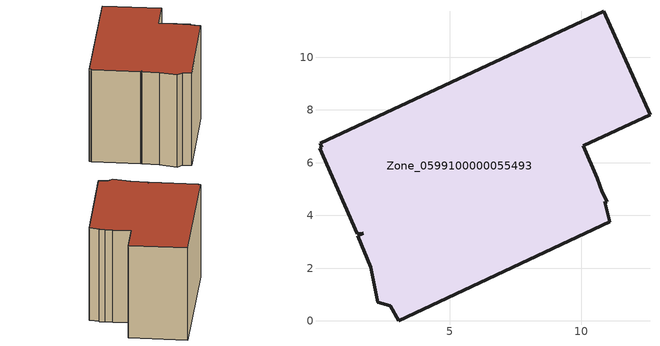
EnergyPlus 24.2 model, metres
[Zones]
Zone_0599100000055493
 floor ground (C_G): 10.98,4.52 10.89,4.51 11.08,3.76 3.07,0 2.74,0.58 2.28,0.71 2,2.04 1.52,3.22 1.73,3.33 1.5,3.3 0.07,6.55 0.15,6.59 0.09,6.74 10.84,11.75 12.6,7.82 10.06,6.64 10.59,5.42 10.79,4.88 z0
 wall outside (C_F): 12.6,7.82 10.84,11.75 0.09,6.74 0.15,6.59 0.07,6.55 1.5,3.3 1.73,3.33 1.52,3.22 2,2.04 2.28,0.71 2.74,0.58 3.07,0 11.08,3.76 10.89,4.51 10.98,4.52 10.79,4.88 10.59,5.42 10.06,6.64 12.6,7.82 z0:7.14
 roof outside (C_R): 10.89,4.51 10.98,4.52 10.79,4.88 10.59,5.42 10.06,6.64 12.6,7.82 10.84,11.75 0.09,6.74 0.15,6.59 0.07,6.55 1.5,3.3 1.73,3.33 1.52,3.22 2,2.04 2.28,0.71 2.74,0.58 3.07,0 11.08,3.76 z7.14
[BUILDING]
Pand.0599100000055493: North Axis=0; Terrain=City; Loads Convergence Tolerance Value=0.04; Temperature Convergence Tolerance Value=0.4; Solar Distribution=FullExterior; Maximum Number of Warmup Days=25; Minimum Number of Warmup Days=1
[Site:Location]
Rotterdam.The.Hague.AP_ZH_NLD Design_Conditions: Latitude=51.96; Longitude=4.45; Time Zone=1; Elevation=-4.5
[SITE:GROUNDTEMPERATURE:BUILDINGSURFACE]
18, 18, 18, 18, 18, 18, 18, 18, 18, 18, 18, 18
[MATERIAL] Thermal Absorptance=0.9; Solar Absorptance=0.7; Visible Absorptance=0.7
Name | Roughness | Thickness | Conductivity | Density | Specific Heat
G.D.1965 | MediumSmooth | 0.15 | 1 | 540 | 1210
F.D.1965 | Rough | 0.3 | 0.857143 | 1920 | 840
R.D.1965 | MediumRough | 0.2 | 0.08 | 1500 | 1000
[CONSTRUCTION]
C_G: G.D.1965
C_F: F.D.1965
C_R: R.D.1965
[ZONE]
Zone_0599100000055493: Type=1; Multiplier=1; Ceiling Height=Autocalculate; Volume=Autocalculate; Floor Area=autocalculate; Part of Total Floor Area=Yes
[ZONEINFILTRATION:DESIGNFLOWRATE]
Infil_Zone_0599100000055493: Zone or ZoneList or Space or SpaceList=Zone_0599100000055493; Schedule=AlwaysOn; Design Flow Rate Calculation Method=Flow/Area; Flow Rate per Floor Area=0.0042; Constant Term Coefficient=1; Temperature Term Coefficient=0; Velocity Term Coefficient=0; Velocity Squared Term Coefficient=0
[HVACTEMPLATE:ZONE:IDEALLOADSAIRSYSTEM]
Zone_0599100000055493: Maximum Heating Supply Air Temperature=50; Minimum Cooling Supply Air Temperature=13; Maximum Heating Supply Air Humidity Ratio=0.0156; Minimum Cooling Supply Air Humidity Ratio=0.0077; Heating Limit=NoLimit; Cooling Limit=NoLimit; Dehumidification Control Type=ConstantSensibleHeatRatio; Cooling Sensible Heat Ratio=0.7; Dehumidification Setpoint=60; Humidification Control Type=None; Humidification Setpoint=30; Outdoor Air Method=None; Outdoor Air Flow Rate per Person=0.00944; Outdoor Air Flow Rate per Zone Floor Area=0; Outdoor Air Flow Rate per Zone=0; Demand Controlled Ventilation Type=None; Outdoor Air Economizer Type=NoEconomizer; Heat Recovery Type=None; Sensible Heat Recovery Effectiveness=0.7; Latent Heat Recovery Effectiveness=0.65
[ZONECONTROL:THERMOSTAT]
ThermostatControl_Zone_0599100000055493: Zone or ZoneList=Zone_0599100000055493; Control Type Schedule=DualSetpointControlType; Control 1=Thermostat_Zone_0599100000055493; Temperature Difference Between Cutout And Setpoint=0
[THERMOSTATSETPOINT:DUALSETPOINT]
Thermostat_Zone_0599100000055493: Heating Setpoint Temperature Schedule=HeatingSetpoint_Zone_0599100000055493; Cooling Setpoint Temperature Schedule=CoolingSetpoint_Zone_0599100000055493
[SCHEDULE:COMPACT]
HeatingSetpoint_Zone_0599100000055493: Through: 12/31, For: AllDays, Until: 24:00, 21
CoolingSetpoint_Zone_0599100000055493: Through: 12/31, For: AllDays, Until: 24:00, 24
DualSetpointControlType: Through: 12/31, For: AllDays, Until: 24:00, 4
AlwaysOn: Through: 12/31, For: AllDays, Until: 24:00, 1
